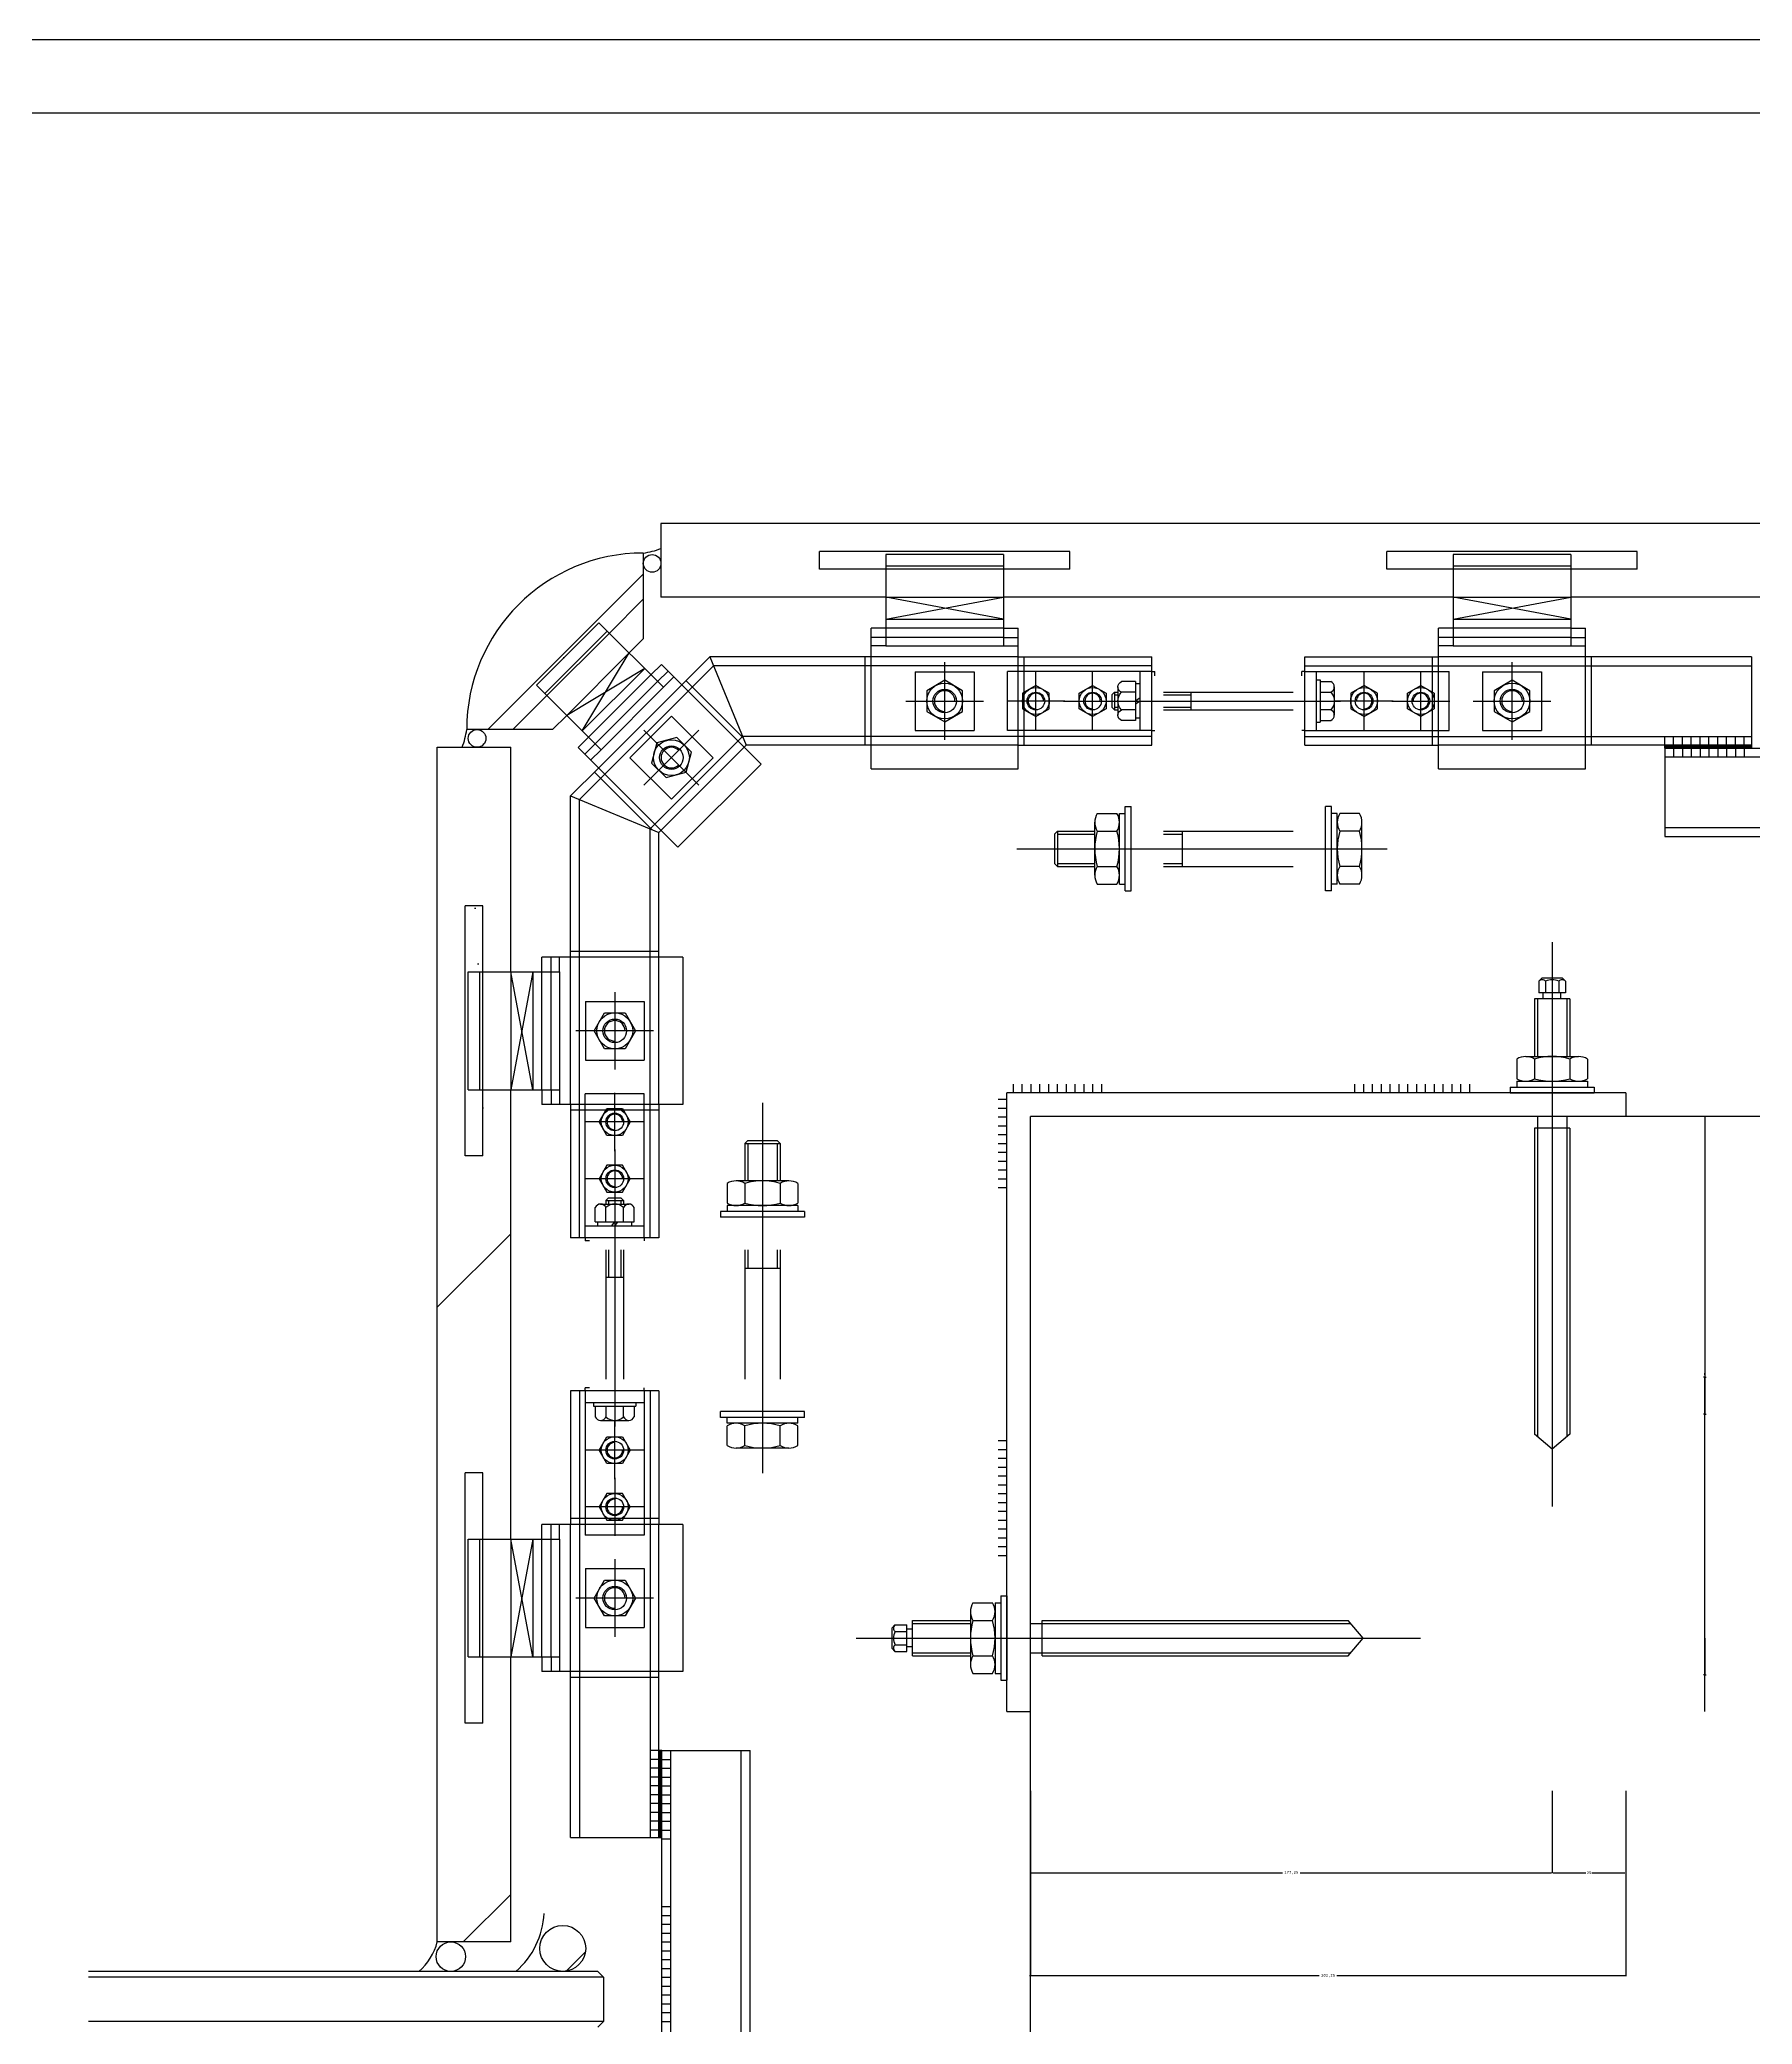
# Model space of a CAD drawing. Header units: metres. Extents: x 0 to 3014, y -367 to 1118.
# Drawn here: x 1226 to 1808, y 444 to 1118 of the extents above; entities that cross this region are included whole.
import ezdxf

# ---------------------------------------------------------------- set-up
doc = ezdxf.new("R2010")
doc.units = ezdxf.units.M
for name, color, linetype in [('ASHADE', 1, 'Continuous'), ('图层1', 8, 'Continuous'), ('图框', 5, 'Continuous'), ('外形', 3, 'Continuous'), ('文字标注1', 4, 'Continuous'), ('轴线', 6, 'Continuous')]:
    doc.layers.add(name, color=color, linetype=linetype)
doc.dimstyles.get("Standard").update_dxf_attribs({"dimtxt": 2.5, "dimasz": 2.5, "dimexe": 1.25, "dimexo": 0.625, "dimtad": 1, "dimcen": 2.5, "dimazin": 3, "dimtfac": 1, "dimtmove": 0, "dimatfit": 3})

# ---------------------------------------------------------------- blocks, each defined once
blk = doc.blocks.new('_CLOSEDFILLED')
at = {"color": 0, "linetype": 'BYBLOCK'}
blk.add_solid([(-1, 0.2), (0, 0), (-1, -0.2)], dxfattribs=at)
blk = doc.blocks.new('*D30')
for p, q in [((1791.64, 752.32), (1791.64, 663.69)), ((1791.39, 663.69), (1791.14, 663.69)), ((1791.64, 575.07), (1791.64, 663.69)), ((1791.64, 663.69), (1791.64, 663.69)), ((1791.89, 663.69), (1792.14, 663.69))]:
    blk.add_line(p, q)
at = {"layer": 'Defpoints'}
for p in [(1791.64, 752.32), (1791.64, 663.69), (1791.64, 575.07)]:
    blk.add_point(p, dxfattribs=at)
at = {"xscale": 0.25, "yscale": 0.25}
blk.add_blockref('_CLOSEDFILLED', (1791.64, 663.69), dxfattribs=at)
at = {"xscale": 0.25, "yscale": 0.25, "rotation": 180}
blk.add_blockref('_CLOSEDFILLED', (1791.64, 663.69), dxfattribs=at)
at = {"insert": (1791.64, 664.815), "char_height": 1, "attachment_point": 5}
blk.add_mtext('0', dxfattribs=at)
blk = doc.blocks.new('*D31')
for p, q in [((1791.64, 575.07), (1791.64, 562.57)), ((1791.39, 562.57), (1791.14, 562.57)), ((1791.64, 550.07), (1791.64, 562.57)), ((1791.64, 562.57), (1791.64, 562.57)), ((1791.89, 562.57), (1792.14, 562.57))]:
    blk.add_line(p, q)
at = {"layer": 'Defpoints'}
for p in [(1791.64, 575.07), (1791.64, 562.57), (1791.64, 550.07)]:
    blk.add_point(p, dxfattribs=at)
at = {"xscale": 0.25, "yscale": 0.25}
blk.add_blockref('_CLOSEDFILLED', (1791.64, 562.57), dxfattribs=at)
at = {"xscale": 0.25, "yscale": 0.25, "rotation": 180}
blk.add_blockref('_CLOSEDFILLED', (1791.64, 562.57), dxfattribs=at)
at = {"insert": (1791.64, 563.695), "char_height": 1, "attachment_point": 5}
blk.add_mtext('0', dxfattribs=at)
blk = doc.blocks.new('*D32')
for p, q in [((1791.64, 752.32), (1791.64, 651.19)), ((1791.39, 651.19), (1791.14, 651.19)), ((1791.64, 550.07), (1791.64, 651.19)), ((1791.64, 651.19), (1791.64, 651.19)), ((1791.89, 651.19), (1792.14, 651.19))]:
    blk.add_line(p, q)
at = {"layer": 'Defpoints'}
for p in [(1791.64, 752.32), (1791.64, 651.19), (1791.64, 550.07)]:
    blk.add_point(p, dxfattribs=at)
at = {"xscale": 0.25, "yscale": 0.25}
blk.add_blockref('_CLOSEDFILLED', (1791.64, 651.19), dxfattribs=at)
at = {"xscale": 0.25, "yscale": 0.25, "rotation": 180}
blk.add_blockref('_CLOSEDFILLED', (1791.64, 651.19), dxfattribs=at)
at = {"insert": (1791.64, 652.315), "char_height": 1, "attachment_point": 5}
blk.add_mtext('0', dxfattribs=at)
blk = doc.blocks.new('*D33')
for p, q in [((1562.51, 523.2), (1562.51, 460.35)), ((1764.76, 523.2), (1764.76, 460.35)), ((1660.635, 460.35), (1562.26, 460.35)), ((1765.01, 460.35), (1666.635, 460.35))]:
    blk.add_line(p, q)
at = {"layer": 'Defpoints'}
for p in [(1562.51, 523.2), (1764.76, 523.2), (1764.76, 460.35)]:
    blk.add_point(p, dxfattribs=at)
at = {"xscale": 0.25, "yscale": 0.25}
blk.add_blockref('_CLOSEDFILLED', (1562.51, 460.35), dxfattribs=at)
at = {"xscale": 0.25, "yscale": 0.25, "rotation": 180}
blk.add_blockref('_CLOSEDFILLED', (1764.76, 460.35), dxfattribs=at)
at = {"insert": (1663.635, 460.35), "char_height": 1, "attachment_point": 5}
blk.add_mtext('202,25', dxfattribs=at)
blk = doc.blocks.new('*D34')
for p, q in [((1739.76, 523.2), (1739.76, 495.35)), ((1764.76, 523.2), (1764.76, 495.35)), ((1740.01, 495.35), (1751.26, 495.35)), ((1753.26, 495.35), (1764.51, 495.35))]:
    blk.add_line(p, q)
at = {"layer": 'Defpoints'}
for p in [(1739.76, 523.2), (1764.76, 523.2), (1739.76, 495.35)]:
    blk.add_point(p, dxfattribs=at)
at = {"xscale": 0.25, "yscale": 0.25, "rotation": 180}
blk.add_blockref('_CLOSEDFILLED', (1739.76, 495.35), dxfattribs=at)
at = {"xscale": 0.25, "yscale": 0.25}
blk.add_blockref('_CLOSEDFILLED', (1764.76, 495.35), dxfattribs=at)
at = {"insert": (1752.26, 495.35), "char_height": 1, "attachment_point": 5}
blk.add_mtext('25', dxfattribs=at)
blk = doc.blocks.new('*D35')
for p, q in [((1562.51, 523.2), (1562.51, 495.35)), ((1739.76, 523.2), (1739.76, 495.35)), ((1562.76, 495.35), (1648.135, 495.35)), ((1654.135, 495.35), (1739.51, 495.35))]:
    blk.add_line(p, q)
at = {"layer": 'Defpoints'}
for p in [(1562.51, 523.2), (1739.76, 523.2), (1562.51, 495.35)]:
    blk.add_point(p, dxfattribs=at)
at = {"xscale": 0.25, "yscale": 0.25, "rotation": 180}
blk.add_blockref('_CLOSEDFILLED', (1562.51, 495.35), dxfattribs=at)
at = {"xscale": 0.25, "yscale": 0.25}
blk.add_blockref('_CLOSEDFILLED', (1739.76, 495.35), dxfattribs=at)
at = {"insert": (1651.135, 495.35), "char_height": 1, "attachment_point": 5}
blk.add_mtext('177,25', dxfattribs=at)

msp = doc.modelspace()

# ---------------------------------------------------------------- hatches: boundary and pattern name
at = {"layer": '图层1'}
h = msp.add_hatch(dxfattribs=at)
h.set_pattern_fill('ANSI33', scale=50)
h.paths.add_polyline_path([(1822.51, 953.82), (1437.01, 953.82), (1437.01, 928.82), (1513.39, 928.82), (1513.39, 938.32), (1490.89, 938.32), (1490.89, 944.32), (1575.89, 944.32), (1575.89, 938.32), (1553.39, 938.32), (1553.39, 928.82), (1706.14, 928.82), (1706.14, 938.32), (1683.64, 938.32), (1683.64, 944.32), (1768.64, 944.32), (1768.64, 938.32), (1746.14, 938.32), (1746.14, 928.82), (1822.51, 928.82)])
h = msp.add_hatch(dxfattribs=at)
h.set_pattern_fill('AR-SAND')
h.paths.add_polyline_path([(1431.01, 940.29), (1431.01, 943.82, 0.06), (1437.01, 945.35), (1437.01, 940.29, 0.41), (1434.01, 943.29, 0.41)])
h = msp.add_hatch(dxfattribs=at)
h.set_pattern_fill('AR-SAND')
h.paths.add_polyline_path([(1513.39, 938.32), (1513.39, 943.32), (1553.39, 943.32), (1553.39, 938.32), (1575.89, 938.32), (1575.89, 944.32), (1490.89, 944.32), (1490.89, 938.32)])
h = msp.add_hatch(dxfattribs=at)
h.set_pattern_fill('AR-SAND')
h.paths.add_polyline_path([(1706.14, 938.32), (1706.14, 943.32), (1746.14, 943.32), (1746.14, 938.32), (1768.64, 938.32), (1768.64, 944.32), (1683.64, 944.32), (1683.64, 938.32)])
h = msp.add_hatch(dxfattribs=at)
h.set_pattern_fill('ANSI33', scale=50)
h.paths.add_polyline_path([(1371.01, 883.82), (1378.24, 883.82), (1431.01, 936.6), (1431.01, 943.82, 0.41)])
h.paths.add_polyline_path([(1419.48, 916.57), (1426.19, 909.85), (1431.01, 914.68), (1431.01, 928.11)])
h.paths.add_polyline_path([(1398.26, 895.36), (1386.72, 883.82), (1400.16, 883.82), (1404.98, 888.64)])
h = msp.add_hatch(dxfattribs=at)
h.set_pattern_fill('ANSI37', scale=20)
h.paths.add_polyline_path([(1437.01, 940.29, 1), (1431.01, 940.29, 1)])
h = msp.add_hatch(dxfattribs=at)
h.set_pattern_fill('AR-SAND')
h.paths.add_polyline_path([(1378.24, 883.82), (1386.72, 883.82), (1398.26, 895.36), (1394.73, 898.89), (1415.94, 920.11), (1419.48, 916.57), (1431.01, 928.11), (1431.01, 936.6)])
h = msp.add_hatch(dxfattribs=at)
h.set_pattern_fill('AR-SAND')
h.paths.add_polyline_path([(1374.54, 883.82), (1371.01, 883.82, -0.06), (1369.48, 877.82), (1374.54, 877.82, -0.41), (1371.54, 880.82, -0.41)])
h = msp.add_hatch(dxfattribs=at)
h.set_pattern_fill('ANSI37', scale=20)
h.paths.add_polyline_path([(1377.54, 880.82, 1), (1371.54, 880.82, 1)])
h = msp.add_hatch(dxfattribs=at)
h.set_pattern_fill('ANSI33', scale=50)
h.paths.add_polyline_path([(1386.01, 761.44), (1376.51, 761.44), (1376.51, 738.94), (1370.51, 738.94), (1370.51, 823.94), (1376.51, 823.94), (1376.51, 801.44), (1386.01, 801.44), (1386.01, 877.82), (1361.01, 877.82), (1361.01, 471.82), (1386.01, 471.82), (1386.01, 568.69), (1376.51, 568.69), (1376.51, 546.19), (1370.51, 546.19), (1370.51, 631.19), (1376.51, 631.19), (1376.51, 608.69), (1386.01, 608.69)])
h = msp.add_hatch(dxfattribs=at)
h.set_pattern_fill('SOLID')
h.paths.add_polyline_path([(1807.51, 877.52), (1778.01, 877.52), (1778.01, 878.52), (1807.51, 878.52)])
h = msp.add_hatch(dxfattribs=at)
h.set_pattern_fill('AR-SAND')
h.paths.add_polyline_path([(1376.51, 823.94), (1370.51, 823.94), (1370.51, 738.94), (1376.51, 738.94), (1376.51, 761.44), (1371.51, 761.44), (1371.51, 801.44), (1376.51, 801.44)])
h = msp.add_hatch(dxfattribs=at)
h.set_pattern_fill('AR-CONC', scale=20)
h.paths.add_polyline_path([(1985.26, 639.32), (1979.26, 644.32), (1979.26, 748.32), (1980.26, 748.32), (1980.26, 752.32), (1744.76, 752.32), (1744.76, 748.32), (1745.76, 748.32), (1745.76, 644.32), (1739.76, 639.32), (1733.76, 644.32), (1733.76, 748.32), (1734.76, 748.32), (1734.76, 752.32), (1562.51, 752.32), (1562.51, 580.07), (1566.51, 580.07), (1566.51, 581.07), (1670.51, 581.07), (1675.51, 575.07), (1670.51, 569.07), (1566.51, 569.07), (1566.51, 570.07), (1562.51, 570.07), (1562.51, 334.57), (1566.51, 334.57), (1566.51, 335.57), (1670.51, 335.57), (1675.51, 329.57), (1670.51, 323.57), (1566.51, 323.57), (1566.51, 324.57), (1562.51, 324.57), (1562.51, 152.32), (1734.76, 152.32), (1734.76, 156.32), (1733.76, 156.32), (1733.76, 260.32), (1739.76, 265.32), (1745.76, 260.32), (1745.76, 156.32), (1744.76, 156.32), (1744.76, 152.32), (1980.26, 152.32), (1980.26, 156.32), (1979.26, 156.32), (1979.26, 260.32), (1985.26, 265.32), (1991.26, 260.32), (1991.26, 156.32), (1990.26, 156.32), (1990.26, 152.32), (2162.51, 152.32), (2162.51, 324.57), (2158.51, 324.57), (2158.51, 323.57), (2054.51, 323.57), (2049.51, 329.57), (2054.51, 335.57), (2158.51, 335.57), (2158.51, 334.57), (2162.51, 334.57), (2162.51, 570.07), (2158.51, 570.07), (2158.51, 569.07), (2054.51, 569.07), (2049.51, 575.07), (2054.51, 581.07), (2158.51, 581.07), (2158.51, 580.07), (2162.51, 580.07), (2162.51, 752.32), (1990.26, 752.32), (1990.26, 748.32), (1991.26, 748.32), (1991.26, 644.32)])
h = msp.add_hatch(dxfattribs=at)
h.set_pattern_fill('ANSI31', scale=500)
h.paths.add_polyline_path([(2049.51, 575.07), (2054.51, 581.07), (2158.51, 581.07), (2158.51, 580.07), (2162.51, 580.07), (2162.51, 752.32), (1990.26, 752.32), (1990.26, 748.32), (1991.26, 748.32), (1991.26, 644.32), (1985.26, 639.32), (1979.26, 644.32), (1979.26, 748.32), (1980.26, 748.32), (1980.26, 752.32), (1744.76, 752.32), (1744.76, 748.32), (1745.76, 748.32), (1745.76, 644.32), (1739.76, 639.32), (1733.76, 644.32), (1733.76, 748.32), (1734.76, 748.32), (1734.76, 752.32), (1562.51, 752.32), (1562.51, 580.07), (1566.51, 580.07), (1566.51, 581.07), (1670.51, 581.07), (1675.51, 575.07), (1670.51, 569.07), (1566.51, 569.07), (1566.51, 570.07), (1562.51, 570.07), (1562.51, 334.57), (1566.51, 334.57), (1566.51, 335.57), (1670.51, 335.57), (1675.51, 329.57), (1670.51, 323.57), (1566.51, 323.57), (1566.51, 324.57), (1562.51, 324.57), (1562.51, 152.32), (1734.76, 152.32), (1734.76, 156.32), (1733.76, 156.32), (1733.76, 260.32), (1739.76, 265.32), (1745.76, 260.32), (1745.76, 156.32), (1744.76, 156.32), (1744.76, 152.32), (1980.26, 152.32), (1980.26, 156.32), (1979.26, 156.32), (1979.26, 260.32), (1985.26, 265.32), (1991.26, 260.32), (1991.26, 156.32), (1990.26, 156.32), (1990.26, 152.32), (2162.51, 152.32), (2162.51, 324.57), (2158.51, 324.57), (2158.51, 323.57), (2054.51, 323.57), (2049.51, 329.57), (2054.51, 335.57), (2158.51, 335.57), (2158.51, 334.57), (2162.51, 334.57), (2162.51, 570.07), (2158.51, 570.07), (2158.51, 569.07), (2054.51, 569.07)])
h = msp.add_hatch(dxfattribs=at)
h.set_pattern_fill('AR-SAND')
h.paths.add_polyline_path([(1376.51, 631.19), (1370.51, 631.19), (1370.51, 546.19), (1376.51, 546.19), (1376.51, 568.69), (1371.51, 568.69), (1371.51, 608.69), (1376.51, 608.69)])
h = msp.add_hatch(dxfattribs=at)
h.set_pattern_fill('SOLID')
h.paths.add_polyline_path([(1437.31, 536.82), (1436.31, 536.82), (1436.31, 507.32), (1437.31, 507.32)])
h = msp.add_hatch(dxfattribs=at)
h.set_pattern_fill('AR-SAND')
h.paths.add_polyline_path([(1395.85, 469.61, -0.44), (1404.42, 477.37), (1400.74, 477.74, -0.39), (1397.31, 481.52, -0.2), (1387.75, 461.82), (1403.65, 461.82, -0.41)])
h = msp.add_hatch(dxfattribs=at)
h.set_pattern_fill('ANSI31', scale=25)
h.paths.add_polyline_path([(1425.76, 475.23, -0.39), (1432.51, 467.77), (1432.51, 436.87, -0.39), (1425.76, 429.4), (1400.74, 426.9, 0.39), (1397.31, 423.12), (1397.31, 420.82), (1437.31, 420.82), (1437.31, 483.82), (1397.31, 483.82), (1397.31, 481.52, 0.39), (1400.74, 477.74)])
h = msp.add_hatch(dxfattribs=at)
h.set_pattern_fill('ANSI37', scale=30)
h.paths.add_polyline_path([(1411.44, 469.61, 1), (1395.85, 469.61, 1)])
h = msp.add_hatch(dxfattribs=at)
h.set_pattern_fill('AR-SAND')
h.paths.add_polyline_path([(1360.64, 466.82, -0.41), (1365.64, 471.82), (1361.01, 471.82, -0.15), (1354.74, 461.82), (1365.64, 461.82, -0.41)])
h = msp.add_hatch(dxfattribs=at)
h.set_pattern_fill('ANSI37', scale=30)
h.paths.add_polyline_path([(1370.64, 466.82, 1), (1360.64, 466.82, 1)])

# ---------------------------------------------------------------- linework, layer by layer
for p, q in [((1575.89, 944.32), (1490.89, 944.32)), ((1490.89, 938.32), (1490.89, 944.32)), ((1575.89, 938.32), (1575.89, 944.32)), ((1768.64, 944.32), (1683.64, 944.32)), ((1683.64, 938.32), (1683.64, 944.32)), ((1768.64, 938.32), (1768.64, 944.32)), ((1513.39, 938.32), (1490.89, 938.32)), ((1575.89, 938.32), (1553.39, 938.32)), ((1706.14, 938.32), (1683.64, 938.32)), ((1768.64, 938.32), (1746.14, 938.32)), ((1431.01, 936.6), (1378.24, 883.82)), ((1431.01, 928.11), (1419.48, 916.57)), ((1603.76, 903.52), (1604.76, 903.52)), ((1604.76, 902.12), (1604.76, 903.52)), ((1654.76, 902.12), (1654.76, 903.52)), ((1655.76, 903.52), (1654.76, 903.52)), ((1398.26, 895.36), (1386.72, 883.82)), ((1607.76, 896.52), (1651.76, 896.52)), ((1607.76, 895.62), (1617.17, 895.62)), ((1607.76, 891.42), (1617.17, 891.42)), ((1607.76, 890.52), (1651.76, 890.52)), ((1617.17, 890.52), (1617.17, 896.52)), ((1603.76, 883.52), (1604.76, 883.52)), ((1655.76, 883.52), (1654.76, 883.52)), ((1778.01, 878.52), (1778.01, 881.52)), ((1778.01, 877.52), (1778.01, 878.52)), ((1781.01, 878.52), (1781.01, 881.52)), ((1781.01, 877.52), (1781.01, 874.52)), ((1784.01, 878.52), (1784.01, 881.52)), ((1784.01, 877.52), (1784.01, 874.52)), ((1787.01, 878.52), (1787.01, 881.52)), ((1787.01, 877.52), (1787.01, 874.52)), ((1790.01, 878.52), (1790.01, 881.52)), ((1790.01, 877.52), (1790.01, 874.52)), ((1793.01, 878.52), (1793.01, 881.52)), ((1793.01, 877.52), (1793.01, 874.52)), ((1796.01, 878.52), (1796.01, 881.52)), ((1796.01, 877.52), (1796.01, 874.52)), ((1799.01, 878.52), (1799.01, 881.52)), ((1799.01, 877.52), (1799.01, 874.52)), ((1802.01, 878.52), (1802.01, 881.52)), ((1802.01, 877.52), (1802.01, 874.52)), ((1805.01, 878.52), (1805.01, 881.52)), ((1805.01, 877.52), (1805.01, 874.52)), ((1807.51, 878.52), (1807.51, 877.52)), ((1594.76, 829.01), (1594.76, 857.63)), ((1594.76, 857.63), (1596.76, 857.63)), ((1596.76, 829.01), (1596.76, 857.63)), ((1662.76, 829.01), (1662.76, 857.63)), ((1664.76, 857.63), (1662.76, 857.63)), ((1664.76, 829.01), (1664.76, 857.63)), ((1584.36, 834.33), (1584.36, 852.31)), ((1585.23, 855.31), (1591.9, 855.31)), ((1592.76, 831.33), (1592.76, 855.31)), ((1592.76, 855.31), (1594.76, 855.31)), ((1666.76, 855.31), (1664.76, 855.31)), ((1666.76, 831.33), (1666.76, 855.31)), ((1674.3, 855.31), (1667.63, 855.31)), ((1675.16, 834.33), (1675.16, 852.31)), ((1570.67, 848.32), (1571.67, 849.32)), ((1570.67, 848.32), (1570.67, 838.32)), ((1571.67, 849.32), (1584.36, 849.32)), ((1571.67, 849.32), (1571.67, 837.32)), ((1571.67, 848.32), (1584.36, 848.32)), ((1585.23, 849.32), (1591.9, 849.32)), ((1607.76, 849.32), (1651.76, 849.32)), ((1607.76, 848.32), (1614.06, 848.32)), ((1674.3, 849.32), (1667.63, 849.32)), ((1570.67, 838.32), (1571.67, 837.32)), ((1571.67, 838.32), (1584.36, 838.32)), ((1571.67, 837.32), (1584.36, 837.32)), ((1585.23, 837.33), (1591.9, 837.33)), ((1607.76, 838.32), (1614.06, 838.32)), ((1607.76, 837.32), (1651.76, 837.32)), ((1674.3, 837.33), (1667.63, 837.33)), ((1585.23, 831.33), (1591.9, 831.33)), ((1592.76, 831.33), (1594.76, 831.33)), ((1666.76, 831.33), (1664.76, 831.33)), ((1674.3, 831.33), (1667.63, 831.33)), ((1370.51, 738.94), (1370.51, 823.94)), ((1376.51, 823.94), (1370.51, 823.94)), ((1376.51, 801.44), (1376.51, 823.94)), ((1594.76, 829.01), (1596.76, 829.01)), ((1664.76, 829.01), (1662.76, 829.01)), ((1736.26, 799.32), (1735.26, 798.32)), ((1735.26, 798.32), (1735.26, 794.32)), ((1743.26, 799.32), (1736.26, 799.32)), ((1737.51, 798.32), (1737.51, 794.32)), ((1742.01, 798.32), (1742.01, 794.32)), ((1744.26, 798.32), (1743.26, 799.32)), ((1744.26, 798.32), (1744.26, 794.32)), ((1745.76, 792.32), (1733.76, 792.32)), ((1733.76, 792.32), (1733.76, 772.72)), ((1734.76, 792.32), (1734.76, 772.72)), ((1744.26, 794.32), (1735.26, 794.32)), ((1736.76, 792.32), (1736.76, 794.32)), ((1742.76, 792.32), (1742.76, 794.32)), ((1744.76, 792.32), (1744.76, 772.72)), ((1745.76, 792.32), (1745.76, 772.72)), ((1727.78, 771.86), (1727.78, 765.18)), ((1730.77, 772.72), (1748.76, 772.72)), ((1733.77, 771.86), (1733.77, 765.18)), ((1745.76, 771.86), (1745.76, 765.18)), ((1751.75, 771.86), (1751.75, 765.18)), ((1556.76, 760.32), (1556.76, 763.32)), ((1559.76, 760.32), (1559.76, 763.32)), ((1562.76, 760.32), (1562.76, 763.32)), ((1565.76, 760.32), (1565.76, 763.32)), ((1568.76, 760.32), (1568.76, 763.32)), ((1571.76, 760.32), (1571.76, 763.32)), ((1574.76, 760.32), (1574.76, 763.32)), ((1577.76, 760.32), (1577.76, 763.32)), ((1580.76, 760.32), (1580.76, 763.32)), ((1583.76, 760.32), (1583.76, 763.32)), ((1586.76, 760.32), (1586.76, 763.32)), ((1672.76, 760.32), (1672.76, 763.32)), ((1675.76, 760.32), (1675.76, 763.32)), ((1678.76, 760.32), (1678.76, 763.32)), ((1681.76, 760.32), (1681.76, 763.32)), ((1684.76, 760.32), (1684.76, 763.32)), ((1687.76, 760.32), (1687.76, 763.32)), ((1690.76, 760.32), (1690.76, 763.32)), ((1693.76, 760.32), (1693.76, 763.32)), ((1696.76, 760.32), (1696.76, 763.32)), ((1699.76, 760.32), (1699.76, 763.32)), ((1702.76, 760.32), (1702.76, 763.32)), ((1705.76, 760.32), (1705.76, 763.32)), ((1708.76, 760.32), (1708.76, 763.32)), ((1711.76, 760.32), (1711.76, 763.32)), ((1725.45, 762.32), (1754.08, 762.32)), ((1725.45, 762.32), (1725.45, 760.32)), ((1727.78, 764.32), (1751.75, 764.32)), ((1727.78, 764.32), (1727.78, 762.32)), ((1751.75, 764.32), (1751.75, 762.32)), ((1754.08, 762.32), (1754.08, 760.32)), ((1376.51, 738.94), (1376.51, 761.44)), ((1554.51, 758.07), (1551.51, 758.07)), ((1725.45, 760.32), (1754.08, 760.32)), ((1554.51, 755.07), (1551.51, 755.07)), ((1554.51, 752.07), (1551.51, 752.07)), ((1554.51, 749.07), (1551.51, 749.07)), ((1734.76, 752.32), (1734.76, 643.49)), ((1744.76, 752.32), (1744.76, 643.49)), ((1466.51, 744.17), (1465.51, 743.17)), ((1465.51, 743.17), (1465.51, 730.47)), ((1465.51, 743.17), (1477.51, 743.17)), ((1466.51, 744.17), (1476.51, 744.17)), ((1466.51, 743.17), (1466.51, 730.47)), ((1476.51, 744.17), (1477.51, 743.17)), ((1476.51, 743.17), (1476.51, 730.47)), ((1477.51, 743.17), (1477.51, 730.47)), ((1554.51, 746.07), (1551.51, 746.07)), ((1554.51, 743.07), (1551.51, 743.07)), ((1733.76, 748.32), (1733.76, 644.32)), ((1745.76, 748.32), (1733.76, 748.32)), ((1745.76, 748.32), (1745.76, 644.32)), ((1376.51, 738.94), (1370.51, 738.94)), ((1554.51, 740.07), (1551.51, 740.07)), ((1554.51, 737.07), (1551.51, 737.07)), ((1459.52, 729.61), (1459.52, 722.93)), ((1480.5, 730.47), (1462.52, 730.47)), ((1465.52, 729.61), (1465.52, 722.93)), ((1477.51, 729.61), (1477.51, 722.93)), ((1483.5, 729.61), (1483.5, 722.93)), ((1554.51, 734.07), (1551.51, 734.07)), ((1554.51, 731.07), (1551.51, 731.07)), ((1483.5, 722.07), (1459.52, 722.07)), ((1459.52, 722.07), (1459.52, 720.07)), ((1483.5, 722.07), (1483.5, 720.07)), ((1554.51, 728.07), (1551.51, 728.07)), ((1485.82, 720.07), (1457.2, 720.07)), ((1457.2, 720.07), (1457.2, 718.07)), ((1485.82, 718.07), (1457.2, 718.07)), ((1485.82, 720.07), (1485.82, 718.07)), ((1411.31, 711.07), (1411.31, 710.07)), ((1412.71, 710.07), (1411.31, 710.07)), ((1431.31, 711.07), (1431.31, 710.07)), ((1418.31, 707.07), (1418.31, 663.07)), ((1419.21, 707.07), (1419.21, 697.66)), ((1423.41, 707.07), (1423.41, 697.66)), ((1424.31, 707.07), (1424.31, 663.07)), ((1465.51, 707.07), (1465.51, 663.07)), ((1466.51, 707.07), (1466.51, 700.78)), ((1476.51, 707.07), (1476.51, 700.78)), ((1477.51, 707.07), (1477.51, 663.07)), ((1424.31, 697.66), (1418.31, 697.66)), ((1412.71, 660.07), (1411.31, 660.07)), ((1411.31, 659.07), (1411.31, 660.07)), ((1431.31, 659.07), (1431.31, 660.07)), ((1485.82, 652.07), (1457.2, 652.07)), ((1457.2, 650.07), (1457.2, 652.07)), ((1485.82, 650.07), (1457.2, 650.07)), ((1459.52, 648.07), (1459.52, 650.07)), ((1483.5, 648.07), (1459.52, 648.07)), ((1483.5, 648.07), (1483.5, 650.07)), ((1485.82, 650.07), (1485.82, 652.07)), ((1459.52, 640.53), (1459.52, 647.21)), ((1465.52, 640.53), (1465.52, 647.21)), ((1477.51, 640.53), (1477.51, 647.21)), ((1483.5, 640.53), (1483.5, 647.21)), ((1554.51, 642.07), (1551.51, 642.07)), ((1739.76, 639.32), (1733.76, 644.32)), ((1745.76, 644.32), (1739.76, 639.32)), ((1480.5, 639.67), (1462.52, 639.67)), ((1554.51, 639.07), (1551.51, 639.07)), ((1554.51, 636.07), (1551.51, 636.07)), ((1370.51, 546.19), (1370.51, 631.19)), ((1376.51, 631.19), (1370.51, 631.19)), ((1376.51, 608.69), (1376.51, 631.19)), ((1554.51, 633.07), (1551.51, 633.07)), ((1554.51, 630.07), (1551.51, 630.07)), ((1554.51, 627.07), (1551.51, 627.07)), ((1554.51, 624.07), (1551.51, 624.07)), ((1554.51, 621.07), (1551.51, 621.07)), ((1554.51, 618.07), (1551.51, 618.07)), ((1554.51, 615.07), (1551.51, 615.07)), ((1554.51, 612.07), (1551.51, 612.07)), ((1554.51, 609.07), (1551.51, 609.07)), ((1554.51, 606.07), (1551.51, 606.07)), ((1554.51, 603.07), (1551.51, 603.07)), ((1542.98, 587.06), (1549.65, 587.06)), ((1550.51, 587.06), (1550.51, 563.08)), ((1550.51, 587.06), (1552.51, 587.06)), ((1552.51, 589.38), (1552.51, 560.76)), ((1552.51, 589.38), (1554.51, 589.38)), ((1554.51, 589.38), (1554.51, 560.76)), ((1522.51, 569.07), (1522.51, 581.07)), ((1522.51, 581.07), (1542.11, 581.07)), ((1522.51, 580.07), (1542.11, 580.07)), ((1542.11, 584.06), (1542.11, 566.08)), ((1542.98, 581.06), (1549.65, 581.06)), ((1562.51, 580.07), (1671.35, 580.07)), ((1566.51, 581.07), (1670.51, 581.07)), ((1566.51, 569.07), (1566.51, 581.07)), ((1675.51, 575.07), (1670.51, 581.07)), ((1515.51, 578.57), (1516.51, 579.57)), ((1515.51, 571.57), (1515.51, 578.57)), ((1516.51, 579.57), (1520.51, 579.57)), ((1516.51, 577.32), (1520.51, 577.32)), ((1520.51, 570.57), (1520.51, 579.57)), ((1522.51, 578.07), (1520.51, 578.07)), ((1670.51, 569.07), (1675.51, 575.07)), ((1376.51, 546.19), (1376.51, 568.69)), ((1516.51, 570.57), (1515.51, 571.57)), ((1516.51, 572.82), (1520.51, 572.82)), ((1516.51, 570.57), (1520.51, 570.57)), ((1522.51, 572.07), (1520.51, 572.07)), ((1522.51, 570.07), (1542.11, 570.07)), ((1522.51, 569.07), (1542.11, 569.07)), ((1542.98, 569.07), (1549.65, 569.07)), ((1562.51, 570.07), (1671.35, 570.07)), ((1566.51, 569.07), (1670.51, 569.07)), ((1542.98, 563.08), (1549.65, 563.08)), ((1550.51, 563.08), (1552.51, 563.08)), ((1552.51, 560.76), (1554.51, 560.76)), ((1376.51, 546.19), (1370.51, 546.19)), ((1436.31, 536.82), (1433.31, 536.82)), ((1436.31, 533.82), (1433.31, 533.82)), ((1437.31, 536.82), (1436.31, 536.82)), ((1437.31, 533.82), (1440.31, 533.82)), ((1436.31, 530.82), (1433.31, 530.82)), ((1436.31, 527.82), (1433.31, 527.82)), ((1437.31, 530.82), (1440.31, 530.82)), ((1437.31, 527.82), (1440.31, 527.82)), ((1436.31, 524.82), (1433.31, 524.82)), ((1436.31, 521.82), (1433.31, 521.82)), ((1437.31, 524.82), (1440.31, 524.82)), ((1437.31, 521.82), (1440.31, 521.82)), ((1436.31, 518.82), (1433.31, 518.82)), ((1436.31, 515.82), (1433.31, 515.82)), ((1436.31, 512.82), (1433.31, 512.82)), ((1437.31, 518.82), (1440.31, 518.82)), ((1437.31, 515.82), (1440.31, 515.82)), ((1437.31, 512.82), (1440.31, 512.82)), ((1436.31, 509.82), (1433.31, 509.82)), ((1436.31, 507.32), (1437.31, 507.32)), ((1437.31, 509.82), (1440.31, 509.82)), ((1437.31, 506.82), (1440.31, 506.82)), ((1437.31, 483.82), (1440.31, 483.82)), ((1437.31, 480.82), (1440.31, 480.82)), ((1437.31, 477.82), (1440.31, 477.82)), ((1437.31, 474.82), (1440.31, 474.82)), ((1437.31, 471.82), (1440.31, 471.82)), ((1437.31, 468.82), (1440.31, 468.82)), ((1437.31, 465.82), (1440.31, 465.82)), ((1437.31, 462.82), (1440.31, 462.82)), ((1437.31, 459.82), (1440.31, 459.82)), ((1437.31, 456.82), (1440.31, 456.82)), ((1437.31, 453.82), (1440.31, 453.82)), ((1437.31, 450.82), (1440.31, 450.82)), ((1437.31, 447.82), (1440.31, 447.82)), ((1437.31, 444.82), (1440.31, 444.82))]:
    msp.add_line(p, q)
for points in [[(1527.29, 897.04), (1527.29, 890), (1533.39, 886.48), (1539.49, 890), (1539.49, 897.04), (1533.39, 900.56)], [(1559.79, 896.16), (1559.79, 890.88), (1564.37, 888.24), (1568.94, 890.88), (1568.94, 896.16), (1564.37, 898.8)], [(1588.21, 896.16), (1588.21, 890.88), (1583.64, 888.24), (1579.07, 890.88), (1579.07, 896.16), (1583.64, 898.8)], [(1671.32, 896.16), (1671.32, 890.88), (1675.89, 888.24), (1680.46, 890.88), (1680.46, 896.16), (1675.89, 898.8)], [(1699.74, 896.16), (1699.74, 890.88), (1695.16, 888.24), (1690.59, 890.88), (1690.59, 896.16), (1695.16, 898.8)], [(1720.04, 897.04), (1720.04, 890), (1726.14, 886.48), (1732.24, 890), (1732.24, 897.04), (1726.14, 900.56)], [(1433.75, 872.46), (1438.72, 867.49), (1445.53, 869.31), (1447.35, 876.11), (1442.37, 881.09), (1435.57, 879.27)], [(1417.79, 787.54), (1424.84, 787.54), (1428.36, 781.44), (1424.84, 775.35), (1417.79, 775.35), (1414.27, 781.44)], [(1418.67, 755.04), (1423.95, 755.04), (1426.6, 750.47), (1423.95, 745.89), (1418.67, 745.89), (1416.03, 750.47)], [(1418.67, 726.62), (1423.95, 726.62), (1426.6, 731.19), (1423.95, 735.77), (1418.67, 735.77), (1416.03, 731.19)], [(1418.67, 643.52), (1423.95, 643.52), (1426.6, 638.94), (1423.95, 634.37), (1418.67, 634.37), (1416.03, 638.94)], [(1418.67, 615.1), (1423.95, 615.1), (1426.6, 619.67), (1423.95, 624.24), (1418.67, 624.24), (1416.03, 619.67)], [(1417.79, 594.79), (1424.84, 594.79), (1428.36, 588.69), (1424.84, 582.6), (1417.79, 582.6), (1414.27, 588.69)]]:
    msp.add_lwpolyline(points, close=True)
for centre, radius in [((1434.01, 940.29), 3), ((1533.39, 893.52), 6.1), ((1533.39, 893.52), 4), ((1564.37, 893.52), 4.57), ((1583.64, 893.52), 4.57), ((1675.89, 893.52), 4.57), ((1695.16, 893.52), 4.57), ((1726.14, 893.52), 6.1), ((1726.14, 893.52), 4), ((1564.37, 893.52), 3), ((1583.64, 893.52), 3), ((1675.89, 893.52), 3), ((1695.16, 893.52), 3), ((1374.54, 880.82), 3), ((1440.55, 874.29), 6.1), ((1440.55, 874.29), 4), ((1421.31, 781.44), 6.1), ((1421.31, 781.44), 4), ((1421.31, 750.47), 4.57), ((1421.31, 750.47), 3), ((1421.31, 731.19), 4.57), ((1421.31, 731.19), 3), ((1421.31, 638.94), 4.57), ((1421.31, 638.94), 3), ((1421.31, 619.67), 4.57), ((1421.31, 619.67), 3), ((1421.31, 588.69), 6.1), ((1421.31, 588.69), 4), ((1403.65, 469.61), 7.79), ((1365.64, 466.82), 5)]:
    msp.add_circle(centre, radius)
for centre, radius, start, end in [((1427.28, 970.89), 27.33, 277.85, 290.86), ((1343.94, 887.55), 27.33, 339.14, 352.15), ((1590, 852.31), 5.63, 147.86, 212.14), ((1587.13, 852.31), 5.63, 327.86, 32.14), ((1672.4, 852.31), 5.63, 147.86, 212.14), ((1669.53, 852.31), 5.63, 327.86, 32.14), ((1605.61, 843.32), 21.24, 163.61, 196.39), ((1585.23, 849.32), 0, 360, 64.27), ((1571.52, 843.32), 21.24, 343.61, 16.39), ((1688.01, 843.32), 21.24, 163.61, 196.39), ((1653.92, 843.32), 21.24, 343.61, 16.39), ((1674.3, 849.32), 0, 115.73, 180), ((1590, 834.33), 5.63, 147.86, 212.14), ((1587.13, 834.33), 5.63, 327.86, 32.14), ((1672.4, 834.33), 5.63, 147.86, 212.14), ((1669.53, 834.33), 5.63, 327.86, 32.14), ((1736.39, 797.3), 1.52, 42.07, 137.93), ((1739.76, 793.51), 5.31, 64.94, 115.06), ((1743.14, 797.3), 1.52, 42.07, 137.93), ((1730.77, 767.08), 5.63, 57.86, 122.14), ((1739.76, 751.48), 21.24, 73.61, 106.39), ((1745.76, 771.86), 0, 270, 334.27), ((1748.76, 767.08), 5.63, 57.86, 122.14), ((1730.77, 769.95), 5.63, 237.86, 302.14), ((1739.76, 785.56), 21.24, 253.61, 286.39), ((1748.76, 769.95), 5.63, 237.86, 302.14), ((1462.52, 724.83), 5.63, 57.86, 122.14), ((1471.51, 709.23), 21.24, 73.61, 106.39), ((1465.52, 729.61), 0, 205.73, 270), ((1480.5, 724.83), 5.63, 57.86, 122.14), ((1462.52, 727.7), 5.63, 237.86, 302.14), ((1471.51, 743.31), 21.24, 253.61, 286.39), ((1480.5, 727.7), 5.63, 237.86, 302.14), ((1462.52, 642.43), 5.63, 57.86, 122.14), ((1471.51, 626.83), 21.24, 73.61, 106.39), ((1480.5, 642.43), 5.63, 57.86, 122.14), ((1462.52, 645.3), 5.63, 237.86, 302.14), ((1471.51, 660.91), 21.24, 253.61, 286.39), ((1465.52, 640.53), 0, 90, 154.27), ((1480.5, 645.3), 5.63, 237.86, 302.14), ((1547.75, 584.06), 5.63, 147.86, 212.14), ((1544.88, 584.06), 5.63, 327.86, 32.14), ((1563.36, 575.07), 21.24, 163.61, 196.39), ((1529.27, 575.07), 21.24, 343.61, 16.39), ((1517.53, 578.44), 1.52, 132.07, 227.93), ((1521.33, 575.07), 5.31, 154.94, 205.06), ((1517.53, 571.69), 1.52, 132.07, 227.93), ((1547.75, 566.08), 5.63, 147.86, 212.14), ((1542.98, 569.07), 0, 295.73, 0), ((1544.88, 566.08), 5.63, 327.86, 32.14), ((1369.28, 482.96), 28.08, 311.15, 357.05), ((1342.05, 476.75), 19.6, 310.37, 345.43)]:
    msp.add_arc(centre, radius, start, end)
at = {"layer": 'ASHADE'}
for p, q in [((1553.39, 943.32), (1513.39, 943.32)), ((1513.39, 943.32), (1513.39, 912.32)), ((1553.39, 943.32), (1553.39, 912.32)), ((1746.14, 943.32), (1706.14, 943.32)), ((1706.14, 943.32), (1706.14, 912.32)), ((1746.14, 943.32), (1746.14, 912.32)), ((1415.94, 920.11), (1394.73, 898.89)), ((1415.94, 920.11), (1437.86, 898.19)), ((1513.39, 912.32), (1553.39, 912.32)), ((1706.14, 912.32), (1746.14, 912.32)), ((1394.73, 898.89), (1416.65, 876.97)), ((1416.65, 876.97), (1437.86, 898.19)), ((1371.51, 761.44), (1371.51, 801.44)), ((1371.51, 801.44), (1402.51, 801.44)), ((1402.51, 801.44), (1402.51, 761.44)), ((1371.51, 761.44), (1402.51, 761.44)), ((1371.51, 568.69), (1371.51, 608.69)), ((1371.51, 608.69), (1402.51, 608.69)), ((1402.51, 608.69), (1402.51, 568.69)), ((1371.51, 568.69), (1402.51, 568.69))]:
    msp.add_line(p, q, dxfattribs=at)
for centre, radius, start, end in [((1533.39, 893.52), 3.5, 0, 270), ((1726.14, 893.52), 3.5, 0, 270), ((1564.37, 893.52), 2.63, 0, 270), ((1583.64, 893.52), 2.63, 0, 270), ((1675.89, 893.52), 2.63, 270, 180), ((1695.16, 893.52), 2.63, 270, 180), ((1440.55, 874.29), 3.5, 45, 315), ((1421.31, 781.44), 3.5, 0, 270), ((1421.31, 750.47), 2.63, 0, 270), ((1421.31, 731.19), 2.63, 0, 270), ((1421.31, 638.94), 2.63, 90, 0), ((1421.31, 619.67), 2.63, 90, 0), ((1421.31, 588.69), 3.5, 0, 270)]:
    msp.add_arc(centre, radius, start, end, dxfattribs=at)
at = {"layer": '图层1'}
for p, q in [((3014.03, 1118.27), (914.03, 1118.27)), ((1553.39, 939.32), (1513.39, 939.32)), ((1553.39, 938.32), (1513.39, 938.32)), ((1746.14, 939.32), (1706.14, 939.32)), ((1746.14, 938.32), (1706.14, 938.32)), ((1513.39, 928.82), (1553.39, 928.82)), ((1553.39, 921.32), (1513.39, 928.82)), ((1513.39, 921.32), (1553.39, 928.82)), ((1706.14, 921.32), (1746.14, 928.82)), ((1746.14, 921.32), (1706.14, 928.82)), ((1706.14, 928.82), (1746.14, 928.82)), ((1418.77, 917.28), (1397.55, 896.07)), ((1513.39, 921.32), (1553.39, 921.32)), ((1553.39, 918.32), (1513.39, 918.32)), ((1706.14, 921.32), (1746.14, 921.32)), ((1746.14, 918.32), (1706.14, 918.32)), ((1419.48, 916.57), (1398.26, 895.36)), ((1553.39, 915.12), (1513.39, 915.12)), ((1746.14, 915.12), (1706.14, 915.12)), ((1404.98, 888.64), (1426.19, 909.85)), ((1431.5, 904.55), (1404.98, 888.64)), ((1409.31, 860.03), (1454.81, 905.52)), ((1410.28, 883.34), (1426.19, 909.85)), ((1410.28, 883.34), (1431.5, 904.55)), ((1453.57, 908.52), (1465.99, 878.52)), ((1603.76, 905.52), (1454.81, 905.52)), ((1506.39, 878.52), (1506.39, 908.52)), ((1558.39, 908.52), (1508.39, 908.52)), ((1560.39, 878.52), (1560.39, 908.52)), ((1655.76, 905.52), (1807.51, 905.52)), ((1699.14, 878.52), (1699.14, 908.52)), ((1751.14, 908.52), (1701.14, 908.52)), ((1753.14, 878.52), (1753.14, 908.52)), ((1433.62, 902.43), (1412.4, 881.22)), ((1435.88, 900.17), (1414.67, 878.95)), ((1444.08, 899.04), (1415.8, 870.75)), ((1464.98, 880.97), (1445.5, 900.45)), ((1603.76, 903.52), (1554.76, 903.52)), ((1554.76, 883.52), (1554.76, 903.52)), ((1592.27, 898.32), (1592.27, 888.72)), ((1598.26, 900.12), (1593.47, 900.12)), ((1598.26, 900.12), (1598.26, 886.92)), ((1598.26, 899.31), (1598.26, 887.73)), ((1599.76, 899.31), (1598.26, 899.31)), ((1599.76, 883.52), (1599.76, 903.52)), ((1655.76, 903.52), (1704.76, 903.52)), ((1659.76, 883.52), (1659.76, 903.52)), ((1659.76, 886.33), (1659.76, 900.73)), ((1660.96, 900.13), (1664.56, 900.13)), ((1665.76, 898.33), (1665.76, 888.73)), ((1704.76, 883.52), (1704.76, 903.52)), ((1590.17, 895.62), (1591.07, 896.52)), ((1590.17, 895.62), (1590.17, 891.42)), ((1591.07, 890.52), (1590.17, 891.42)), ((1591.07, 896.52), (1592.27, 896.52)), ((1591.07, 896.52), (1591.07, 890.52)), ((1591.07, 895.62), (1592.27, 895.62)), ((1591.07, 891.42), (1592.27, 891.42)), ((1591.07, 890.52), (1592.27, 890.52)), ((1598.26, 896.52), (1593.47, 896.52)), ((1598.26, 890.52), (1593.47, 890.52)), ((1599.76, 894.59), (1598.26, 893.53)), ((1599.76, 893.53), (1598.26, 892.47)), ((1598.26, 886.92), (1593.47, 886.92)), ((1599.76, 887.73), (1598.26, 887.73)), ((1659.76, 886.33), (1660.96, 886.33)), ((1660.96, 886.93), (1664.56, 886.93)), ((1433.31, 850.08), (1464.75, 881.52)), ((1465.3, 877.82), (1437.01, 849.54)), ((1603.76, 881.52), (1464.75, 881.52)), ((1558.39, 878.52), (1508.39, 878.52)), ((1603.76, 883.52), (1554.76, 883.52)), ((1655.76, 883.52), (1704.76, 883.52)), ((1655.76, 881.52), (1807.51, 881.52)), ((1751.14, 878.52), (1701.14, 878.52)), ((1778.01, 874.52), (1837.51, 874.52)), ((1433.86, 849.86), (1414.38, 869.34)), ((1406.31, 861.27), (1436.31, 848.84)), ((1409.31, 711.07), (1409.31, 860.03)), ((1433.31, 711.07), (1433.31, 850.08)), ((1778.01, 850.52), (1837.51, 850.52)), ((1614.06, 849.32), (1614.06, 837.32)), ((1436.31, 808.44), (1406.31, 808.44)), ((1406.31, 756.44), (1406.31, 806.44)), ((1436.31, 756.44), (1436.31, 806.44)), ((1375.51, 761.44), (1375.51, 801.44)), ((1376.51, 761.44), (1376.51, 801.44)), ((1393.51, 801.44), (1386.01, 761.44)), ((1393.51, 761.44), (1386.01, 801.44)), ((1386.01, 801.44), (1386.01, 761.44)), ((1393.51, 801.44), (1393.51, 761.44)), ((1396.51, 761.44), (1396.51, 801.44)), ((1399.71, 761.44), (1399.71, 801.44)), ((1431.31, 760.07), (1411.31, 760.07)), ((1411.31, 711.07), (1411.31, 760.07)), ((1431.31, 711.07), (1431.31, 760.07)), ((1436.31, 754.44), (1406.31, 754.44)), ((1416.51, 722.57), (1426.11, 722.57)), ((1419.21, 724.67), (1418.31, 723.77)), ((1418.31, 723.77), (1424.31, 723.77)), ((1418.31, 723.77), (1418.31, 722.57)), ((1419.21, 724.67), (1423.41, 724.67)), ((1419.21, 723.77), (1419.21, 722.57)), ((1424.31, 723.77), (1423.41, 724.67)), ((1423.41, 723.77), (1423.41, 722.57)), ((1424.31, 723.77), (1424.31, 722.57)), ((1431.31, 715.07), (1411.31, 715.07)), ((1414.71, 716.57), (1414.71, 721.37)), ((1414.71, 716.57), (1427.91, 716.57)), ((1415.52, 716.57), (1427.1, 716.57)), ((1415.52, 715.07), (1415.52, 716.57)), ((1418.31, 716.57), (1418.31, 721.37)), ((1420.24, 715.07), (1421.31, 716.57)), ((1421.3, 715.07), (1422.36, 716.57)), ((1424.31, 716.57), (1424.31, 721.37)), ((1427.1, 715.07), (1427.1, 716.57)), ((1427.91, 716.57), (1427.91, 721.37)), ((1465.51, 700.78), (1477.51, 700.78)), ((1409.31, 659.07), (1409.31, 507.32)), ((1411.31, 659.07), (1411.31, 610.07)), ((1431.31, 655.07), (1411.31, 655.07)), ((1428.5, 655.07), (1414.1, 655.07)), ((1428.5, 655.07), (1428.5, 653.87)), ((1431.31, 659.07), (1431.31, 610.07)), ((1433.31, 659.07), (1433.31, 507.32)), ((1414.7, 653.87), (1414.7, 650.27)), ((1416.5, 649.07), (1426.1, 649.07)), ((1427.9, 653.87), (1427.9, 650.27)), ((1436.31, 615.69), (1406.31, 615.69)), ((1375.51, 568.69), (1375.51, 608.69)), ((1376.51, 568.69), (1376.51, 608.69)), ((1386.01, 608.69), (1386.01, 568.69)), ((1393.51, 568.69), (1386.01, 608.69)), ((1393.51, 608.69), (1386.01, 568.69)), ((1393.51, 608.69), (1393.51, 568.69)), ((1396.51, 568.69), (1396.51, 608.69)), ((1399.71, 568.69), (1399.71, 608.69)), ((1406.31, 563.69), (1406.31, 613.69)), ((1431.31, 610.07), (1411.31, 610.07)), ((1436.31, 563.69), (1436.31, 613.69)), ((1436.31, 561.69), (1406.31, 561.69)), ((1440.31, 367.82), (1440.31, 536.82)), ((1464.31, 367.82), (1464.31, 536.82)), ((1417.51, 459.82), (1242.5, 459.82)), ((1417.51, 444.82), (1242.5, 444.82))]:
    msp.add_line(p, q, dxfattribs=at)
for points in [[(1593.47, 886.92, -0.67), (1593.47, 890.52, -0.4), (1593.47, 896.52, -0.67), (1593.47, 900.12)], [(1660.96, 896.53), (1664.56, 896.53, -0.4), (1664.56, 890.53), (1660.96, 890.53)], [(1427.91, 721.37, 0.67), (1424.31, 721.37, 0.4), (1418.31, 721.37, 0.67), (1414.71, 721.37)], [(1418.3, 653.87), (1418.3, 650.27, 0.4), (1424.3, 650.27), (1424.3, 653.87)]]:
    msp.add_lwpolyline(points, format="xyb", dxfattribs=at)
for points in [[(1659.76, 900.73), (1660.96, 900.73), (1660.96, 886.33)], [(1414.1, 655.07), (1414.1, 653.87), (1428.5, 653.87)]]:
    msp.add_lwpolyline(points, dxfattribs=at)
for centre, start, end in [((1663.81, 898.33), 292.62, 67.38), ((1663.81, 888.73), 292.62, 67.38), ((1416.5, 651.02), 202.62, 337.38), ((1426.1, 651.02), 202.62, 337.38)]:
    msp.add_arc(centre, 1.95, start, end, dxfattribs=at)
at = {"layer": '图框'}
msp.add_line((2989.03, 1093.27), (939.03, 1093.27), dxfattribs=at)
at = {"layer": '外形'}
for p, q in [((1822.51, 953.82), (1437.01, 953.82)), ((1437.01, 953.82), (1437.01, 928.82)), ((1431.01, 943.82), (1431.01, 914.68)), ((1513.39, 928.82), (1437.01, 928.82)), ((1706.14, 928.82), (1553.39, 928.82)), ((1822.51, 928.82), (1746.14, 928.82)), ((1426.19, 909.85), (1431.01, 914.68)), ((1400.16, 883.82), (1371.01, 883.82)), ((1400.16, 883.82), (1404.98, 888.64)), ((1361.01, 471.82), (1361.01, 877.82)), ((1361.01, 877.82), (1386.01, 877.82)), ((1386.01, 801.44), (1386.01, 877.82)), ((1386.01, 608.69), (1386.01, 761.44)), ((1554.51, 550.07), (1554.51, 760.32)), ((1764.76, 760.32), (1554.51, 760.32)), ((1764.76, 760.32), (1764.76, 752.32)), ((1562.51, 152.32), (1562.51, 752.32)), ((2162.51, 752.32), (1562.51, 752.32)), ((1386.01, 471.82), (1386.01, 568.69)), ((1554.51, 550.07), (1562.51, 550.07)), ((1386.01, 471.82), (1361.01, 471.82)), ((1415.51, 461.82), (1242.5, 461.82)), ((1415.51, 461.82), (1417.51, 459.82)), ((1417.51, 459.82), (1417.51, 444.82)), ((1417.51, 444.82), (1415.51, 442.82))]:
    msp.add_line(p, q, dxfattribs=at)
msp.add_arc((1431.01, 883.82), 60, 90, 180, dxfattribs=at)
at = {"layer": '文字标注1'}
for p, q in [((1508.39, 870.43), (1508.39, 918.32)), ((1513.39, 918.32), (1508.39, 918.32)), ((1553.39, 918.32), (1558.39, 918.32)), ((1558.39, 870.43), (1558.39, 918.32)), ((1701.14, 870.43), (1701.14, 918.32)), ((1706.14, 918.32), (1701.14, 918.32)), ((1746.14, 918.32), (1751.14, 918.32)), ((1751.14, 870.43), (1751.14, 918.32)), ((1513.39, 915.12), (1508.39, 915.12)), ((1513.39, 912.32), (1508.39, 912.32)), ((1553.39, 915.12), (1558.39, 915.12)), ((1553.39, 912.32), (1558.39, 912.32)), ((1706.14, 915.12), (1701.14, 915.12)), ((1706.14, 912.32), (1701.14, 912.32)), ((1746.14, 915.12), (1751.14, 915.12)), ((1746.14, 912.32), (1751.14, 912.32)), ((1433.62, 902.43), (1437.15, 905.97)), ((1471.01, 872.11), (1437.15, 905.97)), ((1444.08, 899.04), (1453.57, 908.52)), ((1508.39, 908.52), (1453.57, 908.52)), ((1558.39, 908.52), (1603.76, 908.52)), ((1603.76, 878.52), (1603.76, 908.52)), ((1655.76, 878.52), (1655.76, 908.52)), ((1655.76, 908.52), (1701.14, 908.52)), ((1807.51, 908.52), (1751.14, 908.52)), ((1807.51, 908.52), (1807.51, 878.52)), ((1435.88, 900.17), (1439.42, 903.7)), ((1437.86, 898.19), (1441.4, 901.72)), ((1523.39, 903.5), (1523.39, 883.5)), ((1523.39, 903.5), (1543.39, 903.5)), ((1543.39, 903.5), (1543.39, 883.5)), ((1716.14, 903.5), (1716.14, 883.5)), ((1716.14, 903.5), (1736.14, 903.5)), ((1736.14, 903.5), (1736.14, 883.5)), ((1426.42, 874.27), (1440.56, 888.41)), ((1440.56, 888.41), (1454.7, 874.27)), ((1412.4, 881.22), (1408.87, 877.68)), ((1442.73, 843.82), (1408.87, 877.68)), ((1414.67, 878.95), (1411.13, 875.42)), ((1416.65, 876.97), (1413.11, 873.44)), ((1465.3, 877.82), (1465.99, 878.52)), ((1508.39, 878.52), (1465.99, 878.52)), ((1523.39, 883.5), (1543.39, 883.5)), ((1558.39, 878.52), (1603.76, 878.52)), ((1655.76, 878.52), (1701.14, 878.52)), ((1716.14, 883.5), (1736.14, 883.5)), ((1807.51, 878.52), (1751.14, 878.52)), ((1778.01, 877.52), (1837.51, 877.52)), ((1778.01, 877.52), (1778.01, 847.52)), ((1406.31, 861.27), (1415.8, 870.75)), ((1426.42, 874.27), (1440.56, 860.13)), ((1440.56, 860.13), (1454.7, 874.27)), ((1442.73, 843.82), (1471.01, 872.11)), ((1508.39, 870.43), (1558.39, 870.43)), ((1701.14, 870.43), (1751.14, 870.43)), ((1406.31, 806.44), (1406.31, 861.27)), ((1436.31, 848.84), (1437.01, 849.54)), ((1436.31, 806.44), (1436.31, 848.84)), ((1778.01, 847.52), (1837.51, 847.52)), ((1444.4, 806.44), (1396.51, 806.44)), ((1396.51, 801.44), (1396.51, 806.44)), ((1399.71, 801.44), (1399.71, 806.44)), ((1402.51, 801.44), (1402.51, 806.44)), ((1444.4, 806.44), (1444.4, 756.44)), ((1411.34, 791.44), (1431.34, 791.44)), ((1411.34, 791.44), (1411.34, 771.44)), ((1431.34, 791.44), (1431.34, 771.44)), ((1411.34, 771.44), (1431.34, 771.44)), ((1396.51, 761.44), (1396.51, 756.44)), ((1444.4, 756.44), (1396.51, 756.44)), ((1399.71, 761.44), (1399.71, 756.44)), ((1402.51, 761.44), (1402.51, 756.44)), ((1406.31, 756.44), (1406.31, 711.07)), ((1436.31, 756.44), (1436.31, 711.07)), ((1436.31, 711.07), (1406.31, 711.07)), ((1436.31, 659.07), (1406.31, 659.07)), ((1406.31, 659.07), (1406.31, 613.69)), ((1436.31, 659.07), (1436.31, 613.69)), ((1444.4, 613.69), (1396.51, 613.69)), ((1396.51, 608.69), (1396.51, 613.69)), ((1399.71, 608.69), (1399.71, 613.69)), ((1402.51, 608.69), (1402.51, 613.69)), ((1444.4, 613.69), (1444.4, 563.69)), ((1411.34, 598.69), (1431.34, 598.69)), ((1411.34, 598.69), (1411.34, 578.69)), ((1431.34, 598.69), (1431.34, 578.69)), ((1411.34, 578.69), (1431.34, 578.69)), ((1396.51, 568.69), (1396.51, 563.69)), ((1399.71, 568.69), (1399.71, 563.69)), ((1402.51, 568.69), (1402.51, 563.69)), ((1444.4, 563.69), (1396.51, 563.69)), ((1406.31, 507.32), (1406.31, 563.69)), ((1436.31, 507.32), (1436.31, 563.69)), ((1437.31, 367.82), (1437.31, 536.82)), ((1437.31, 536.82), (1467.31, 536.82)), ((1467.31, 367.82), (1467.31, 536.82)), ((1406.31, 507.32), (1436.31, 507.32))]:
    msp.add_line(p, q, dxfattribs=at)
at = {"layer": '轴线'}
for p, q in [((1533.39, 880.33), (1533.39, 906.71)), ((1726.14, 880.33), (1726.14, 906.71)), ((1564.37, 883.63), (1564.37, 903.41)), ((1583.64, 883.63), (1583.64, 903.41)), ((1675.89, 883.63), (1675.89, 903.41)), ((1695.16, 883.63), (1695.16, 903.41)), ((1520.2, 893.52), (1546.58, 893.52)), ((1574.26, 893.52), (1554.48, 893.52)), ((1573.75, 893.52), (1667.88, 893.52)), ((1685.78, 893.52), (1666, 893.52)), ((1685.27, 893.52), (1705.05, 893.52)), ((1712.95, 893.52), (1739.33, 893.52)), ((1449.87, 864.96), (1431.22, 883.61)), ((1431.22, 864.96), (1449.87, 883.61)), ((1557.91, 843.32), (1683.7, 843.32)), ((1739.76, 811.52), (1739.76, 619.75)), ((1421.31, 794.63), (1421.31, 768.26)), ((1434.5, 781.44), (1408.13, 781.44)), ((1421.31, 740.57), (1421.31, 760.36)), ((1471.51, 756.92), (1471.51, 631.14)), ((1431.21, 750.47), (1411.42, 750.47)), ((1421.31, 741.08), (1421.31, 646.96)), ((1431.21, 731.19), (1411.42, 731.19)), ((1421.31, 629.05), (1421.31, 648.84)), ((1431.21, 638.94), (1411.42, 638.94)), ((1421.31, 629.56), (1421.31, 609.78)), ((1431.21, 619.67), (1411.42, 619.67)), ((1421.31, 601.88), (1421.31, 575.51)), ((1434.5, 588.69), (1408.13, 588.69)), ((1503.32, 575.07), (1695.09, 575.07))]:
    msp.add_line(p, q, dxfattribs=at)

# ---------------------------------------------------------------- dimensions: what is measured, and where the dimension line sits
for base, p1, p2, picture, middle in [((1791.64, 663.69), (1791.64, 752.32), (1791.64, 575.07), '*D30', (1791.64, 664.815)), ((1791.64, 651.19), (1791.64, 550.07), (1791.64, 752.32), '*D32', (1791.64, 652.315)), ((1791.64, 562.57), (1791.64, 575.07), (1791.64, 550.07), '*D31', (1791.64, 563.695)), ((1764.76, 460.35), (1764.76, 523.2), (1562.51, 523.2), '*D33', (1663.635, 460.35)), ((1562.51, 495.35), (1562.51, 523.2), (1739.76, 523.2), '*D35', (1651.135, 495.35)), ((1739.76, 495.35), (1739.76, 523.2), (1764.76, 523.2), '*D34', (1752.26, 495.35))]:
    dim = msp.add_linear_dim(base=base, p1=p1, p2=p2, dimstyle='Standard')
    dim.commit()
    dim.dimension.update_dxf_attribs({"geometry": picture, "text_midpoint": middle})

doc.saveas('drawing.dxf')
